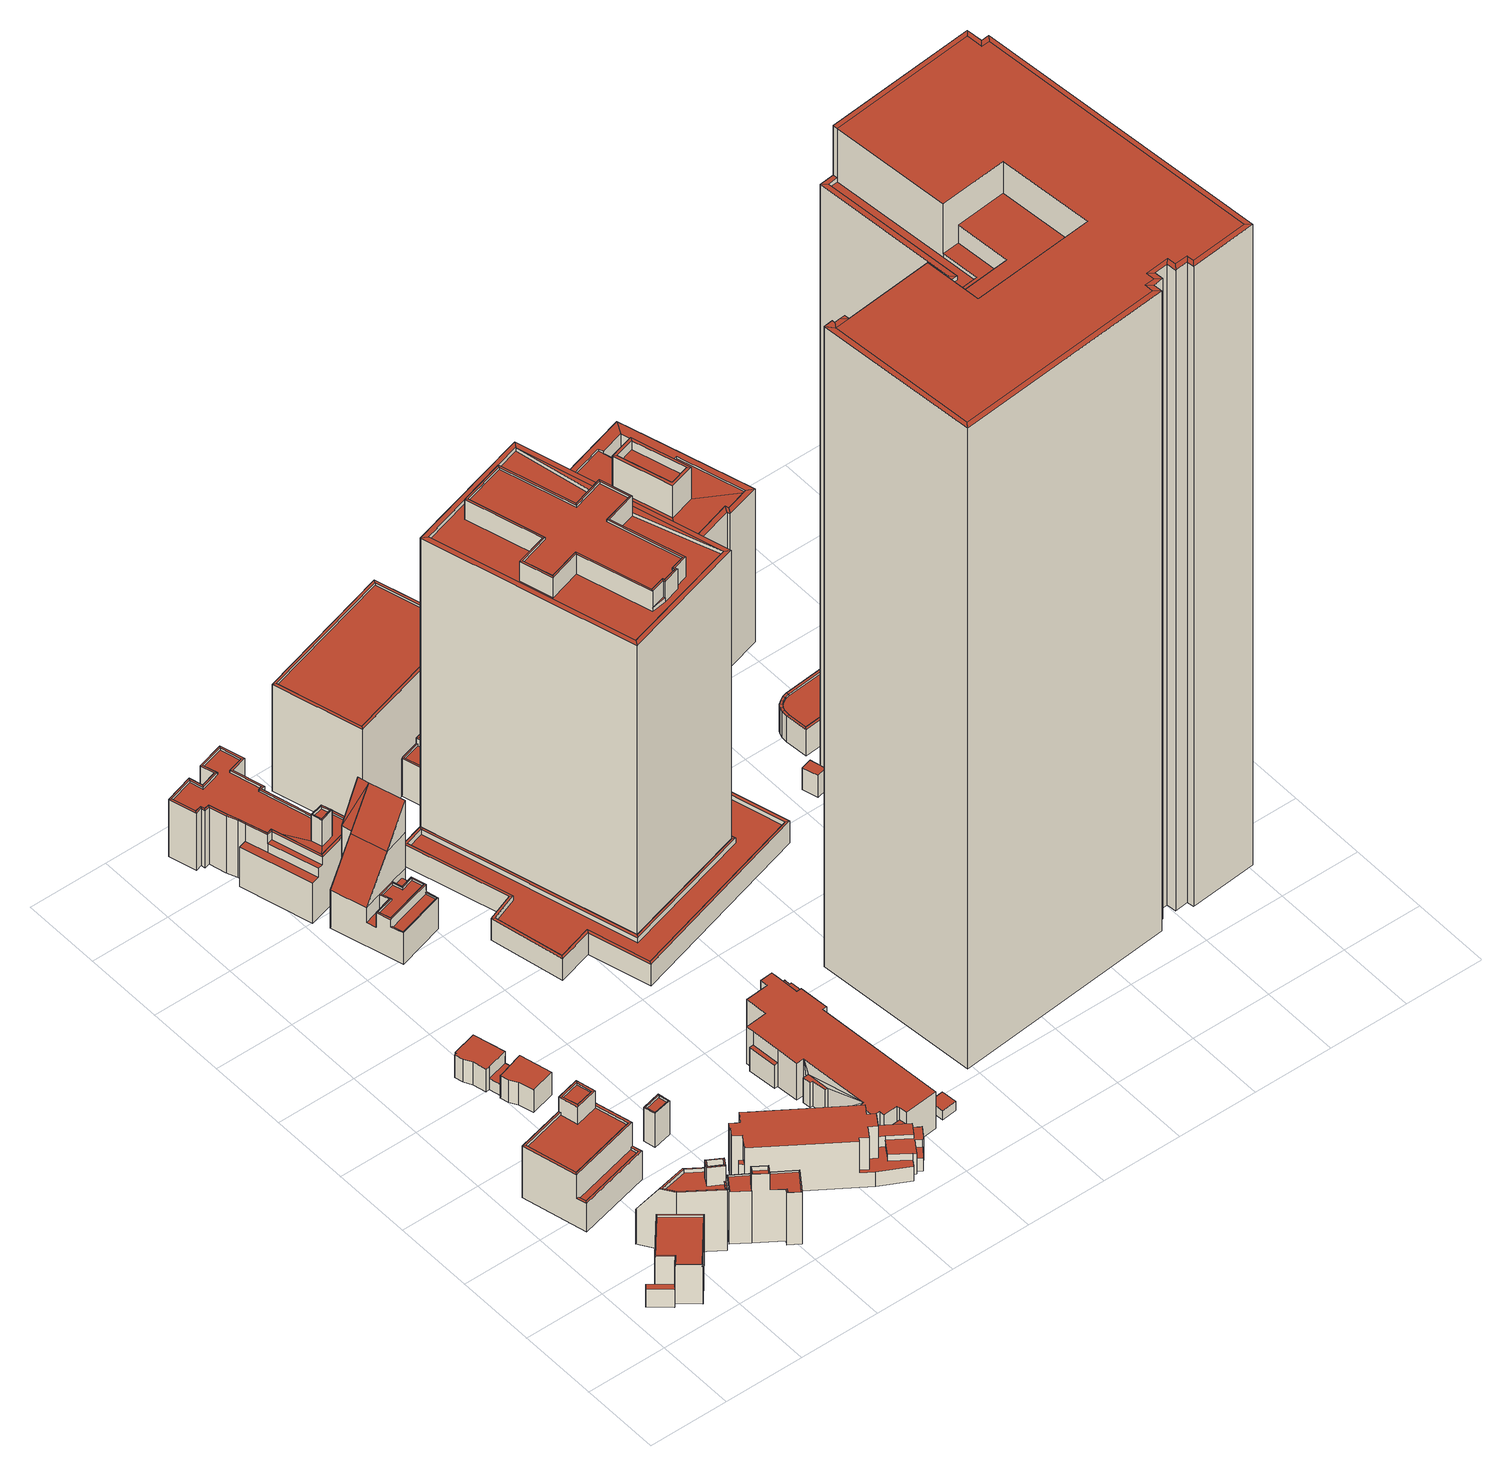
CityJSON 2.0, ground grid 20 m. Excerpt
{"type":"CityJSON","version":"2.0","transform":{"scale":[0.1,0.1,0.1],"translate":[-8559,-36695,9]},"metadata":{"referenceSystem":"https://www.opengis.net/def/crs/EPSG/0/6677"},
"CityObjects":{
"building1":{"type":"Building","attributes":{"class":3002,"usage":413,"measuredHeight":5,"storeysAboveGround":4,"storeysBelowGround":0,"prefecture":13,"city":13103,"footprintArea":159.24,"fireproofType":1001,"coverageRatio":80,"floorAreaRatio":400,"surveyYear":2021,"urbanPlanType":21,"areaClassificationType":22,"landUseType":211,"districts":"10","detailedUsage":"1230","floodRisk_description":10,"floodRisk_rank":1,"floodRisk_depth":0.03,"floodRisk_adminType":2,"floodRisk_scale":2,"meshCode":"53394509"},"geometry":[{"type":"Solid","lod":"2","boundaries":[[[[0,1,2,3]],[[4,5,6,7]],[[1,0,5,4]],[[2,1,4,7]],[[3,2,7,6]],[[0,3,6,5]]]],"semantics":{"surfaces":[{"type":"GroundSurface"},{"type":"RoofSurface"},{"type":"WallSurface"}],"values":[[0,1,2,2,2,2]]}}]},
"building2":{"type":"Building","attributes":{"class":3002,"usage":413,"measuredHeight":10.7,"storeysAboveGround":4,"storeysBelowGround":0,"prefecture":13,"city":13103,"footprintArea":159.24,"fireproofType":1001,"coverageRatio":80,"floorAreaRatio":400,"surveyYear":2021,"urbanPlanType":21,"areaClassificationType":22,"landUseType":211,"districts":"10","detailedUsage":"1230","floodRisk_description":10,"floodRisk_rank":1,"floodRisk_depth":0.03,"floodRisk_adminType":2,"floodRisk_scale":2,"meshCode":"53394509"},"geometry":[{"type":"Solid","lod":"2","boundaries":[[[[8,9,10,11,12,13]],[[14,15,16,17]],[[18,19,20,21,22,23]],[[17,16,24,25]],[[26,27,15,14]],[[28,29,30,31]],[[28,31,27,26]],[[25,24,30,29]],[[13,12,25,29]],[[15,19,18,16]],[[30,22,21,31]],[[11,10,14,17]],[[12,11,17,25]],[[8,13,29,28]],[[16,18,23,24]],[[24,23,22,30]],[[9,8,28,26]],[[31,21,20,27]],[[10,9,26,14]],[[27,20,19,15]]]],"semantics":{"surfaces":[{"type":"GroundSurface"},{"type":"RoofSurface"},{"type":"WallSurface"}],"values":[[0,1,1,1,1,1,1,1,2,2,2,2,2,2,2,2,2,2,2,2]]}}]},
"building3":{"type":"Building","attributes":{"class":3002,"usage":401,"measuredHeight":14.5,"storeysAboveGround":3,"storeysBelowGround":1,"prefecture":13,"city":13103,"footprintArea":309.24,"fireproofType":1001,"coverageRatio":80,"floorAreaRatio":400,"surveyYear":2021,"urbanPlanType":21,"areaClassificationType":22,"landUseType":212,"districts":"10","detailedUsage":"1210","floodRisk_description":10,"floodRisk_rank":1,"floodRisk_depth":0.07,"floodRisk_adminType":2,"floodRisk_scale":2,"meshCode":"53394509"},"geometry":[{"type":"Solid","lod":"2","boundaries":[[[[32,33,34,35]],[[36,37,38,39]],[[40,41,37,36]],[[42,43,44,45]],[[46,47,48,49]],[[50,51,52,53,54,55]],[[56,57,58,59]],[[42,45,60,61]],[[62,63,41,40]],[[43,64,44]],[[65,66,67,68]],[[39,38,63,62]],[[61,60,67,66]],[[49,48,69,70]],[[71,70,69,72]],[[73,74,75,76]],[[69,58,57,72]],[[45,50,55,60]],[[47,56,59,48]],[[67,54,53,68]],[[44,51,50,45]],[[64,39,62,44]],[[40,52,51,44,62]],[[72,57,56,47,46,42,61,71]],[[41,75,74,37]],[[63,76,75,41]],[[32,35,49,70]],[[38,73,76,63]],[[34,43,42,46,49,35]],[[32,70,71,61,66,33]],[[52,40,36,65,68,53]],[[48,59,58,69]],[[37,74,73,38]],[[60,55,54,67]],[[65,36,39,64,43,34,33,66]]]],"semantics":{"surfaces":[{"type":"GroundSurface"},{"type":"RoofSurface"},{"type":"WallSurface"}],"values":[[0,1,1,1,1,1,1,1,1,1,1,1,1,1,1,1,2,2,2,2,2,2,2,2,2,2,2,2,2,2,2,2,2,2,2]]}}]},
"building4":{"type":"Building","attributes":{"class":3002,"usage":401,"measuredHeight":16.2,"storeysAboveGround":5,"storeysBelowGround":0,"prefecture":13,"city":13103,"footprintArea":156.43,"fireproofType":1001,"coverageRatio":80,"floorAreaRatio":400,"surveyYear":2021,"urbanPlanType":21,"areaClassificationType":22,"landUseType":212,"districts":"10","detailedUsage":"1210","floodRisk_description":10,"floodRisk_rank":1,"floodRisk_depth":0.06,"floodRisk_adminType":2,"floodRisk_scale":2,"meshCode":"53394509"},"geometry":[{"type":"Solid","lod":"2","boundaries":[[[[77,78,79,80,81,82,83]],[[84,85,86,87]],[[88,89,90]],[[91,92,93,94]],[[95,96,97,98]],[[88,99,100,89]],[[101,102,103,104]],[[105,106,107]],[[93,92,108,109]],[[90,105,88]],[[110,111,112,113,114,115,116,117,118]],[[88,107,119,99]],[[100,120,121,89]],[[98,97,85,84]],[[107,88,105]],[[91,94,119,107]],[[87,86,96,95]],[[98,84,117,116]],[[109,115,114,93]],[[90,89,121,82,81]],[[100,110,118,120]],[[109,108,95,98,116,115]],[[96,103,102,97]],[[83,87,95,108,92,77]],[[80,79,106,105]],[[91,107,106,79,78]],[[93,114,113,94]],[[120,118,117,84,87,83,82,121]],[[81,80,105,90]],[[97,102,101,85]],[[86,104,103,96]],[[94,113,112,119]],[[78,77,92,91]],[[85,101,104,86]],[[99,111,110,100]],[[119,112,111,99]]]],"semantics":{"surfaces":[{"type":"GroundSurface"},{"type":"RoofSurface"},{"type":"WallSurface"}],"values":[[0,1,1,1,1,1,1,1,1,1,1,1,1,1,1,1,1,2,2,2,2,2,2,2,2,2,2,2,2,2,2,2,2,2,2,2]]}}]},
"building5":{"type":"Building","attributes":{"class":9999,"usage":461,"measuredHeight":6,"storeysAboveGround":9999,"storeysBelowGround":9999,"prefecture":13,"city":13103,"footprintArea":-9999,"fireproofType":1011,"coverageRatio":80,"floorAreaRatio":400,"surveyYear":1,"urbanPlanType":21,"areaClassificationType":22,"landUseType":211,"districts":"10","detailedUsage":"0","meshCode":"53394509"},"geometry":[{"type":"Solid","lod":"2","boundaries":[[[[122,123,124,125,126,127,128,129,130,131,132,133,134,135,136,137]],[[138,139,140,141,142,143,144,145]],[[146,147,148,149]],[[150,151,152,153,154,155,156,157,158]],[[158,127,126,146,150]],[[131,130,155,154]],[[122,137,139,138]],[[141,135,134,148,142]],[[142,148,147,143]],[[146,126,125,147]],[[128,127,158,157]],[[137,136,140,139]],[[134,133,152,151,149,148]],[[123,122,138,145]],[[150,146,149,151]],[[136,135,141,140]],[[124,144,143,147,125]],[[133,132,153,152]],[[129,128,157,156]],[[132,131,154,153]],[[124,123,145,144]],[[130,129,156,155]]]],"semantics":{"surfaces":[{"type":"GroundSurface"},{"type":"RoofSurface"},{"type":"WallSurface"}],"values":[[0,1,1,1,2,2,2,2,2,2,2,2,2,2,2,2,2,2,2,2,2,2]]}}]},
"building6":{"type":"Building","attributes":{"class":3002,"usage":413,"measuredHeight":14.5,"storeysAboveGround":5,"storeysBelowGround":0,"prefecture":13,"city":13103,"footprintArea":140.95,"fireproofType":1001,"coverageRatio":80,"floorAreaRatio":400,"surveyYear":2021,"urbanPlanType":21,"areaClassificationType":22,"landUseType":211,"districts":"10","detailedUsage":"1230","floodRisk_description":10,"floodRisk_rank":1,"floodRisk_depth":0.06,"floodRisk_adminType":2,"floodRisk_scale":2,"meshCode":"53394509"},"geometry":[{"type":"Solid","lod":"2","boundaries":[[[[159,160,161,162,163,164,165]],[[166,167,168,169]],[[170,171,172,173]],[[174,175,176,177]],[[176,178,179,177]],[[180,181,182,183]],[[169,168,184,185]],[[186,187,188,189]],[[185,184,190,191]],[[192,186,189]],[[191,190,167,166]],[[193,194,179,178]],[[195,196,197,198,199,200,201,202,203,204]],[[189,188,194,193]],[[171,170,187,186]],[[189,205,192]],[[161,160,178,176]],[[184,181,180,190]],[[163,162,172,171]],[[199,198,191,166]],[[188,204,203,194]],[[194,203,202,179]],[[171,186,192,164,163]],[[177,201,200,174]],[[175,169,185,172,162,161,176]],[[167,183,182,168]],[[179,202,201,177]],[[190,180,183,167]],[[173,197,196,170]],[[168,182,181,184]],[[170,196,195,187]],[[205,189,193,159,165]],[[187,195,204,188]],[[165,164,192,205]],[[173,172,185,191,198,197]],[[160,159,193,178]],[[169,175,174,200,199,166]]]],"semantics":{"surfaces":[{"type":"GroundSurface"},{"type":"RoofSurface"},{"type":"WallSurface"}],"values":[[0,1,1,1,1,1,1,1,1,1,1,1,1,1,1,1,2,2,2,2,2,2,2,2,2,2,2,2,2,2,2,2,2,2,2,2,2]]}}]},
"building7":{"type":"Building","attributes":{"class":3001,"usage":412,"measuredHeight":7.7,"storeysAboveGround":2,"storeysBelowGround":0,"prefecture":13,"city":13103,"footprintArea":14.47,"fireproofType":1001,"coverageRatio":80,"floorAreaRatio":400,"surveyYear":2021,"urbanPlanType":21,"areaClassificationType":22,"landUseType":211,"districts":"10","detailedUsage":"1320","floodRisk_description":10,"floodRisk_rank":1,"floodRisk_depth":0.44,"floodRisk_adminType":2,"floodRisk_scale":2,"meshCode":"53394509"},"geometry":[{"type":"Solid","lod":"2","boundaries":[[[[206,207,208,209]],[[210,211,212,213]],[[214,215,216,217]],[[218,219,220,221]],[[221,220,215,214]],[[217,216,219,218]],[[215,212,211,216]],[[216,211,210,219]],[[220,213,212,215]],[[209,208,214,217]],[[219,210,213,220]],[[208,207,221,214]],[[206,209,217,218]],[[207,206,218,221]]]],"semantics":{"surfaces":[{"type":"GroundSurface"},{"type":"RoofSurface"},{"type":"WallSurface"}],"values":[[0,1,1,1,1,1,2,2,2,2,2,2,2,2]]}}]},
"building8":{"type":"Building","attributes":{"class":9999,"usage":461,"measuredHeight":13,"storeysAboveGround":9999,"storeysBelowGround":9999,"prefecture":13,"city":13103,"footprintArea":-9999,"fireproofType":1011,"coverageRatio":80,"floorAreaRatio":400,"surveyYear":1,"urbanPlanType":21,"areaClassificationType":22,"landUseType":212,"districts":"10","detailedUsage":"0","floodRisk_description":10,"floodRisk_rank":1,"floodRisk_depth":0.05,"floodRisk_adminType":2,"floodRisk_scale":2,"meshCode":"53394509"},"geometry":[{"type":"Solid","lod":"2","boundaries":[[[[222,223,224,225,226,227,228,229,230,231,232,233,234,235,236,237,238,239,240,241,242]],[[243,244,245,246,247,248,249,250,251,252,253,254,255,256,257,258,259,260]],[[261,262,263,264,265,266,267,268,269,270,271]],[[272,273,274,275,276,277,278]],[[279,280,281,282]],[[283,284,285,286,287,288,289,290,291,292,293]],[[294,295,296,297]],[[258,257,269,268]],[[263,286,285,264]],[[224,223,262,261]],[[259,258,268,267]],[[272,278,243,260]],[[251,230,229,294,252]],[[240,239,279,282]],[[264,285,284,265]],[[235,234,247,246]],[[229,228,295,294]],[[293,276,275,283]],[[231,230,251,250]],[[273,266,265,284,274]],[[244,243,278,277]],[[227,226,297,296]],[[291,290,279,239,238]],[[297,253,252,294]],[[233,232,249,248]],[[257,256,270,269]],[[223,222,263,262]],[[280,289,288,281]],[[283,275,274,284]],[[236,235,246,245]],[[271,255,254,225,224,261]],[[287,242,241,281,288]],[[273,272,260,259,267,266]],[[279,290,289,280]],[[238,237,292,291]],[[232,231,250,249]],[[234,233,248,247]],[[245,244,277,276,293,292,237,236]],[[256,255,271,270]],[[287,286,263,222,242]],[[254,253,297,226,225]],[[241,240,282,281]],[[228,227,296,295]]]],"semantics":{"surfaces":[{"type":"GroundSurface"},{"type":"RoofSurface"},{"type":"WallSurface"}],"values":[[0,1,1,1,1,1,1,2,2,2,2,2,2,2,2,2,2,2,2,2,2,2,2,2,2,2,2,2,2,2,2,2,2,2,2,2,2,2,2,2,2,2,2]]}}]},
"building9":{"type":"Building","attributes":{"class":3002,"usage":401,"measuredHeight":12,"storeysAboveGround":6,"storeysBelowGround":0,"prefecture":13,"city":13103,"footprintArea":162.22,"fireproofType":1001,"coverageRatio":80,"floorAreaRatio":400,"surveyYear":2021,"urbanPlanType":21,"areaClassificationType":22,"landUseType":212,"districts":"10","detailedUsage":"1210","meshCode":"53394509"},"geometry":[{"type":"Solid","lod":"2","boundaries":[[[[298,299,300,301,302,303,304,305]],[[306,307,308]],[[309,310,311,312]],[[313,314,315,316]],[[317,318,311,310]],[[319,320,321,322]],[[323,324,321,320]],[[325,326,318,317]],[[327,328,326,325]],[[329,330,306,331]],[[309,312,324,323]],[[332,333,334,335]],[[308,336,306]],[[337,329,331,338]],[[339,340,341,342]],[[343,344,345,346,347,348,349,350]],[[316,315,334,333]],[[319,322,328,327]],[[351,352,353,354]],[[355,356,357,358]],[[357,319,327,358]],[[328,350,349,326]],[[321,344,343,322]],[[319,357,356,359,320]],[[298,305,316,333]],[[336,331,306]],[[360,320,359,356,355,304,303]],[[301,300,361,362]],[[310,309,339,342]],[[331,336,361,338]],[[326,349,348,318]],[[337,341,340,363]],[[314,351,354,315]],[[303,302,364,360]],[[309,323,363,340,339]],[[362,308,365,364]],[[324,345,344,321]],[[334,353,352,335]],[[305,304,355,358,327,325,313,316]],[[366,365,307,306,330]],[[361,336,308,362]],[[302,301,362,364]],[[322,343,350,328]],[[329,366,330]],[[337,363,323,320,360,366,329]],[[311,347,346,312]],[[318,348,347,311]],[[300,299,338,361]],[[315,354,353,334]],[[312,346,345,324]],[[335,352,351,314,313,325,317,332]],[[364,365,366,360]],[[365,308,307]],[[317,310,342,341,337,338,299,298,333,332]]]],"semantics":{"surfaces":[{"type":"GroundSurface"},{"type":"RoofSurface"},{"type":"WallSurface"}],"values":[[0,1,1,1,1,1,1,1,1,1,1,1,1,1,1,1,1,1,1,1,2,2,2,2,2,2,2,2,2,2,2,2,2,2,2,2,2,2,2,2,2,2,2,2,2,2,2,2,2,2,2,2,2,2]]}}]},
"building10":{"type":"Building","attributes":{"class":3002,"usage":412,"measuredHeight":15.7,"storeysAboveGround":5,"storeysBelowGround":0,"prefecture":13,"city":13103,"footprintArea":470.99,"fireproofType":1001,"coverageRatio":80,"floorAreaRatio":400,"surveyYear":2021,"urbanPlanType":21,"areaClassificationType":22,"landUseType":211,"districts":"10","detailedUsage":"1320","meshCode":"53394509"},"geometry":[{"type":"Solid","lod":"2","boundaries":[[[[367,368,369,370,371,372,373,374,375,376,377,378,379,380,381,382,383,384,385,386,387,388]],[[389,390,391,392,393,394,395,396,397,398,399,400,401,402,403,404,405,406,407,408,409,410,411,412,413,414,415]],[[416,417,418,419]],[[420,421,422,423]],[[424,425,426,427]],[[428,429,430,431]],[[401,400,397,396]],[[432,433,434,435]],[[436,419,418,437]],[[423,422,438,439]],[[440,427,426,441]],[[416,442,443,417]],[[444,445,446,447]],[[448,449,450,451,452]],[[439,438,443,442]],[[440,441,421,420]],[[453,454,455,456]],[[431,430,457,458]],[[435,434,459,460]],[[461,462,433,432]],[[444,447,463,464]],[[465,466,454,453]],[[467,436,437,468]],[[469,470,471,472]],[[428,464,463,429]],[[424,456,455,425]],[[473,474,475,476]],[[467,468,446,445]],[[477,478,479,480]],[[458,457,479,478]],[[477,480,481,482]],[[460,459,462,461]],[[482,481,466,465]],[[425,407,406,426]],[[479,413,412,480]],[[469,416,419,470]],[[472,471,449,448,368,367,439,442]],[[378,377,458,478]],[[374,373,444,464]],[[481,411,410,466]],[[386,385,427,440]],[[367,388,423,439]],[[373,372,445,444]],[[461,432,399,398]],[[466,410,409,454]],[[455,408,407,425]],[[434,475,474,459]],[[443,401,396,417]],[[435,460,397,400]],[[438,402,401,443]],[[480,412,411,481]],[[426,406,405,441]],[[375,374,464,428]],[[459,474,473,462]],[[430,415,414,457]],[[440,420,387,386]],[[457,414,413,479]],[[377,376,431,458]],[[381,380,482,465]],[[467,371,370,451,436]],[[468,393,392,446]],[[376,375,428,431]],[[446,392,391,447]],[[417,396,395,418]],[[372,371,467,445]],[[369,368,448,452]],[[385,384,424,427]],[[433,476,475,434]],[[437,394,393,468]],[[384,383,456,424]],[[432,435,400,399]],[[436,451,450,470,419]],[[472,442,416,469]],[[397,460,461,398]],[[429,389,415,430]],[[382,381,465,453]],[[454,409,408,455]],[[379,378,478,477]],[[380,379,477,482]],[[383,382,453,456]],[[449,471,470,450]],[[447,391,390,463]],[[462,473,476,433]],[[422,403,402,438]],[[441,405,404,421]],[[388,387,420,423]],[[418,395,394,437]],[[370,369,452,451]],[[463,390,389,429]],[[421,404,403,422]]]],"semantics":{"surfaces":[{"type":"GroundSurface"},{"type":"RoofSurface"},{"type":"WallSurface"}],"values":[[0,1,1,1,1,1,1,1,1,1,1,1,1,1,1,1,1,1,1,1,1,1,1,1,1,1,1,1,1,1,1,1,1,2,2,2,2,2,2,2,2,2,2,2,2,2,2,2,2,2,2,2,2,2,2,2,2,2,2,2,2,2,2,2,2,2,2,2,2,2,2,2,2,2,2,2,2,2,2,2,2,2,2,2,2,2,2,2,2,2]]}}]},
"building11":{"type":"Building","attributes":{"class":9999,"usage":461,"measuredHeight":10.4,"storeysAboveGround":9999,"storeysBelowGround":9999,"prefecture":13,"city":13103,"footprintArea":-9999,"fireproofType":1011,"coverageRatio":80,"floorAreaRatio":700,"surveyYear":1,"urbanPlanType":21,"areaClassificationType":22,"landUseType":211,"districts":"10","detailedUsage":"0","floodRisk_description":10,"floodRisk_rank":2,"floodRisk_depth":1.15,"floodRisk_adminType":2,"floodRisk_scale":2,"meshCode":"53394509"},"geometry":[{"type":"Solid","lod":"2","boundaries":[[[[483,484,485,486,487,488,489,490,491,492,493,494,495,496,497,498,499,500,501,502,503,504,505,506,507,508,509,510,511,512,513,514,515,516,517,518]],[[519,520,521,522,523,524]],[[525,526,527]],[[528,529,530,531,532,533,534]],[[535,536,537,538,539,540,541,542,543,544,545,546,547,548,549,550,551,552,553,554,555,556,557,558]],[[559,560,561,562]],[[518,517,544,543]],[[513,512,533,532]],[[511,510,528,534]],[[517,516,545,544]],[[548,547,529,528]],[[543,542,525,483,518]],[[489,488,538,537]],[[508,507,551,550]],[[547,546,530,529]],[[491,490,536,535]],[[554,504,503,559,555]],[[507,506,552,551]],[[488,487,539,538]],[[493,492,524,523]],[[549,548,528,510,509]],[[503,502,560,559]],[[490,489,537,536]],[[492,491,535]],[[558,498,497]],[[485,484,527,526]],[[487,486,540,539]],[[545,516,515,530,546]],[[558,497,519]],[[512,511,534,533]],[[542,541,526,525]],[[515,514,531,530]],[[502,501,561,560]],[[514,513,532,531]],[[496,495,521,520]],[[556,555,559,562]],[[540,486,485,526,541]],[[501,500,562,561]],[[505,504,554,553]],[[524,492,535]],[[484,483,525,527]],[[557,556,562,500,499]],[[497,496,520,519]],[[506,505,553,552]],[[519,524,535]],[[495,494,522,521]],[[499,498,558,557]],[[509,508,550,549]],[[494,493,523,522]],[[558,519,535]]]],"semantics":{"surfaces":[{"type":"GroundSurface"},{"type":"RoofSurface"},{"type":"WallSurface"}],"values":[[0,1,1,1,1,1,2,2,2,2,2,2,2,2,2,2,2,2,2,2,2,2,2,2,2,2,2,2,2,2,2,2,2,2,2,2,2,2,2,2,2,2,2,2,2,2,2,2,2,2]]}}]},
"building12":{"type":"Building","attributes":{"class":9999,"usage":461,"measuredHeight":-9999,"storeysAboveGround":9999,"storeysBelowGround":9999,"prefecture":13,"city":13103,"footprintArea":-9999,"fireproofType":1011,"coverageRatio":80,"floorAreaRatio":700,"surveyYear":1,"urbanPlanType":21,"areaClassificationType":22,"landUseType":211,"districts":"10","detailedUsage":"0","floodRisk_description":10,"floodRisk_rank":2,"floodRisk_depth":1,"floodRisk_adminType":2,"floodRisk_scale":2,"meshCode":"53394509"},"geometry":[{"type":"Solid","lod":"2","boundaries":[[[[563,564,565,566]],[[567,568,569,570]],[[564,563,568,567]],[[563,566,569,568]],[[565,564,567,570]],[[566,565,570,569]]]],"semantics":{"surfaces":[{"type":"GroundSurface"},{"type":"RoofSurface"},{"type":"WallSurface"}],"values":[[0,1,2,2,2,2]]}}]},
"building13":{"type":"Building","attributes":{"class":3002,"usage":401,"measuredHeight":30.4,"storeysAboveGround":7,"storeysBelowGround":0,"prefecture":13,"city":13103,"footprintArea":826.78,"fireproofType":1001,"coverageRatio":80,"floorAreaRatio":400,"surveyYear":2021,"urbanPlanType":21,"areaClassificationType":22,"landUseType":212,"districts":"10","detailedUsage":"1210","meshCode":"53394509"},"geometry":[{"type":"Solid","lod":"2","boundaries":[[[[571,572,573,574,575,576]],[[577,578,579,580]],[[581,582,583,584]],[[585,586,587,588,589,590]],[[591,592,593,594]],[[594,593,579,578]],[[581,577,580,582]],[[584,583,592,591]],[[579,587,586,580]],[[580,586,585,582]],[[592,589,588,593]],[[573,572,584,591]],[[572,571,581,584]],[[593,588,587,579]],[[576,575,578,577]],[[582,585,590,583]],[[574,573,591,594]],[[571,576,577,581]],[[583,590,589,592]],[[575,574,594,578]]]],"semantics":{"surfaces":[{"type":"GroundSurface"},{"type":"RoofSurface"},{"type":"WallSurface"}],"values":[[0,1,1,1,1,1,1,1,2,2,2,2,2,2,2,2,2,2,2,2]]}}]},
"building14":{"type":"Building","attributes":{"class":3001,"usage":412,"measuredHeight":6,"storeysAboveGround":9999,"storeysBelowGround":0,"prefecture":13,"city":13103,"footprintArea":1171.48,"fireproofType":1011,"coverageRatio":80,"floorAreaRatio":400,"surveyYear":2021,"urbanPlanType":21,"areaClassificationType":22,"landUseType":211,"districts":"10","detailedUsage":"1320","meshCode":"53394509"},"geometry":[{"type":"Solid","lod":"2","boundaries":[[[[595,596,597,598,599,600,601,602,603,604,605,606,607,608]],[[609,610,611]],[[612,613,614,615]],[[616,617,611,610]],[[618,619,620,621]],[[622,623,624,625]],[[626,627,628,629]],[[625,624,630,631]],[[613,629,628,614]],[[626,621,620,627]],[[611,632,633,609]],[[633,632,623,622]],[[634,635,619,618]],[[634,636,637,635]],[[638,639,640,641,642,643,644,645,646,647,648,649,650,651]],[[631,630,637,636]],[[612,615,617,616]],[[623,640,639,624]],[[635,650,649,619]],[[597,596,636,634]],[[596,595,631,636]],[[620,648,647,627]],[[598,597,634,618]],[[614,645,644,615]],[[603,602,613,612]],[[602,601,629,613]],[[624,639,638,630]],[[628,646,645,614]],[[608,607,622,625]],[[600,599,621,626]],[[607,606,633,622]],[[632,641,640,623]],[[605,604,616,610]],[[611,642,641,632]],[[630,638,651,637]],[[617,643,642,611]],[[637,651,650,635]],[[619,649,648,620]],[[604,603,612,616]],[[601,600,626,629]],[[595,608,625,631]],[[606,605,610,609,633]],[[599,598,618,621]],[[615,644,643,617]],[[627,647,646,628]]]],"semantics":{"surfaces":[{"type":"GroundSurface"},{"type":"RoofSurface"},{"type":"WallSurface"}],"values":[[0,1,1,1,1,1,1,1,1,1,1,1,1,1,1,1,1,2,2,2,2,2,2,2,2,2,2,2,2,2,2,2,2,2,2,2,2,2,2,2,2,2,2,2,2]]}}]},
"building15":{"type":"Building","attributes":{"class":3002,"usage":412,"measuredHeight":90.2,"storeysAboveGround":26,"storeysBelowGround":0,"prefecture":13,"city":13103,"footprintArea":1818.35,"fireproofType":1001,"coverageRatio":80,"floorAreaRatio":400,"surveyYear":2021,"urbanPlanType":21,"areaClassificationType":22,"landUseType":211,"districts":"10","detailedUsage":"1320","meshCode":"53394509"},"geometry":[{"type":"Solid","lod":"2","boundaries":[[[[652,653,607,606,605,654,655,656]],[[657,658,659,660]],[[661,662,663]],[[664,665,666,667]],[[657,660,668,669]],[[670,671,672,673]],[[674,675,676,677]],[[667,666,678,679]],[[680,681,682,683]],[[684,685,686,687]],[[688,689,690,691]],[[692,693,694,695]],[[696,697,698,699]],[[700,701,665,664]],[[702,703,659,658]],[[704,705,706,707]],[[700,679,678,701]],[[684,708,709,685]],[[710,711,712,713]],[[714,715,689,688]],[[716,717,718,719,720,721,722,723,724,725,726,727,728,729,730,731]],[[673,672,712,711]],[[732,733,701,678]],[[734,735,736,737,738,739,740,741,742,743,744,745,746,747,748,749,750,751,752]],[[714,753,754,715]],[[704,707,755,756]],[[669,668,754,753]],[[757,758,759,760]],[[761,762,763,764]],[[674,765,675]],[[766,767,765,674]],[[766,768,769,767]],[[680,683,703,702]],[[756,755,770,771]],[[761,691,690,762]],[[670,764,763,671]],[[710,713,682,681]],[[670,738,737,764]],[[732,678,750,749]],[[702,743,742,680]],[[765,654,605]],[[667,679,709,708,697,696,706,705,758,757,771,770,676,675,765]],[[703,683,719,718]],[[680,742,741,662,681]],[[671,763,725,724]],[[666,665,752,751]],[[683,682,720,719]],[[660,659,717,716]],[[763,762,726,725]],[[663,662,741,740]],[[764,737,736,761]],[[698,684,687,699]],[[682,713,721,720]],[[746,669,753,747]],[[743,702,658,744]],[[672,671,724,723]],[[685,656,655,767,769,755,707,686]],[[692,674,677,693]],[[656,685,709,652]],[[733,732,688,691]],[[668,660,716,731]],[[761,736,735,733,691]],[[678,666,751,750]],[[713,712,722,721]],[[745,657,669,746]],[[765,605,667]],[[754,668,731,730]],[[690,689,728,727]],[[744,658,657,745]],[[759,704,756,760]],[[697,708,684,698]],[[767,655,654,765]],[[700,607,653,679]],[[695,766,674,692]],[[768,694,693,677,676,770,755,769]],[[667,605,606,664]],[[758,705,704,759]],[[679,653,709]],[[659,703,718,717]],[[714,748,747,753]],[[665,701,734,752]],[[748,714,688,732,749]],[[653,652,709]],[[712,672,723,722]],[[673,739,738,670]],[[739,673,711,663,740]],[[687,686,707,706,696,699]],[[760,756,771,757]],[[662,661,710,681]],[[689,715,729,728]],[[715,754,730,729]],[[661,663,711,710]],[[664,606,607,700]],[[762,690,727,726]],[[694,768,766,695]],[[701,733,735,734]]]],"semantics":{"surfaces":[{"type":"GroundSurface"},{"type":"RoofSurface"},{"type":"WallSurface"}],"values":[[0,1,1,1,1,1,1,1,1,1,1,1,1,1,1,1,1,1,1,1,1,1,1,1,1,1,1,1,1,1,1,1,1,1,1,1,1,2,2,2,2,2,2,2,2,2,2,2,2,2,2,2,2,2,2,2,2,2,2,2,2,2,2,2,2,2,2,2,2,2,2,2,2,2,2,2,2,2,2,2,2,2,2,2,2,2,2,2,2,2,2,2,2,2,2,2]]}}]},
"building16":{"type":"Building","attributes":{"class":9999,"usage":461,"measuredHeight":6,"storeysAboveGround":9999,"storeysBelowGround":9999,"prefecture":13,"city":13103,"footprintArea":-9999,"fireproofType":1011,"coverageRatio":80,"floorAreaRatio":400,"surveyYear":1,"urbanPlanType":21,"areaClassificationType":22,"landUseType":211,"districts":"10","detailedUsage":"0","meshCode":"53394509"},"geometry":[{"type":"Solid","lod":"2","boundaries":[[[[772,773,774,775]],[[776,777,778,779]],[[775,774,779,778]],[[772,775,778,777]],[[774,773,776,779]],[[773,772,777,776]]]],"semantics":{"surfaces":[{"type":"GroundSurface"},{"type":"RoofSurface"},{"type":"WallSurface"}],"values":[[0,1,2,2,2,2]]}}]},
"building17":{"type":"Building","attributes":{"class":9999,"usage":461,"measuredHeight":3.3,"storeysAboveGround":9999,"storeysBelowGround":9999,"prefecture":13,"city":13103,"footprintArea":-9999,"fireproofType":1011,"coverageRatio":80,"floorAreaRatio":400,"surveyYear":1,"urbanPlanType":21,"areaClassificationType":22,"landUseType":211,"districts":"10","detailedUsage":"0","meshCode":"53394509"},"geometry":[{"type":"Solid","lod":"2","boundaries":[[[[780,781,782,783,784,785]],[[786,787,788,789,790,791]],[[780,785,787,786]],[[784,783,789,788]],[[783,782,790,789]],[[785,784,788,787]],[[782,781,791,790]],[[781,780,786,791]]]],"semantics":{"surfaces":[{"type":"GroundSurface"},{"type":"RoofSurface"},{"type":"WallSurface"}],"values":[[0,1,2,2,2,2,2,2]]}}]},
"building18":{"type":"Building","attributes":{"class":9999,"usage":461,"measuredHeight":6.3,"storeysAboveGround":9999,"storeysBelowGround":9999,"prefecture":13,"city":13103,"footprintArea":-9999,"fireproofType":1011,"coverageRatio":80,"floorAreaRatio":400,"surveyYear":1,"urbanPlanType":21,"areaClassificationType":22,"landUseType":211,"districts":"10","detailedUsage":"0","meshCode":"53394509"},"geometry":[{"type":"Solid","lod":"2","boundaries":[[[[792,793,794,795]],[[796,797,798,799]],[[792,795,798,797]],[[793,792,797,796]],[[794,793,796,799]],[[795,794,799,798]]]],"semantics":{"surfaces":[{"type":"GroundSurface"},{"type":"RoofSurface"},{"type":"WallSurface"}],"values":[[0,1,2,2,2,2]]}}]},
"building19":{"type":"Building","attributes":{"class":9999,"usage":461,"measuredHeight":180.2,"storeysAboveGround":9999,"storeysBelowGround":9999,"prefecture":13,"city":13103,"footprintArea":-9999,"fireproofType":1011,"coverageRatio":80,"floorAreaRatio":700,"surveyYear":1,"urbanPlanType":21,"areaClassificationType":22,"landUseType":211,"districts":"10","detailedUsage":"0","floodRisk_description":10,"floodRisk_rank":1,"floodRisk_depth":0.01,"floodRisk_adminType":2,"floodRisk_scale":2,"meshCode":"53394509"},"geometry":[{"type":"Solid","lod":"2","boundaries":[[[[800,801,802,803,804,805,806,807,808,809,810,811,812,813,814,815,816,817,818,819]],[[820,821,822,823]],[[824,825,826,827]],[[828,829,830,831]],[[820,832,833,821]],[[824,827,834,835]],[[836,837,838,839]],[[840,841,842,843]],[[844,845,846]],[[844,843,842,845]],[[831,830,842,841]],[[847,848,849,850,851,852,853,854,855]],[[856,857,858,859]],[[860,861,862,863]],[[835,834,838,837]],[[864,865,866,867,868,869]],[[870,823,822,871]],[[836,839,829,828]],[[872,873,874,875,876,877]],[[878,879,880,881]],[[882,883,826,825]],[[827,826,883,862,861,880,879,856,859,884,885,886,887,888,845,842,830,829,839,838,834]],[[881,880,861,860]],[[878,857,856,879]],[[855,889,890,847]],[[882,863,862,883]],[[847,846,845,848]],[[858,870,871,859]],[[811,810,828,831]],[[806,805,825,824]],[[876,866,865,888,887,877]],[[820,817,816,889,832]],[[812,811,831,841]],[[813,812,841,840]],[[814,813,840,843]],[[820,823,818,817]],[[884,869,868,874,873,885]],[[800,819,857,878]],[[869,884,859,871,852,851]],[[885,873,872,886]],[[801,800,878,881]],[[810,809,836,828]],[[804,803,863,882]],[[848,845,888,865,849]],[[808,807,835,837]],[[853,822,821,854]],[[814,843,844,890,815]],[[846,847,890,844]],[[874,868,867,875]],[[850,849,865,864]],[[821,833,855,854]],[[871,822,853,852]],[[802,801,881,860]],[[805,804,882,825]],[[869,851,850,864]],[[886,872,877,887]],[[890,889,816,815]],[[875,867,866,876]],[[807,806,824,835]],[[803,802,860,863]],[[855,833,832,889]],[[809,808,837,836]],[[857,819,818,823,870,858]]]],"semantics":{"surfaces":[{"type":"GroundSurface"},{"type":"RoofSurface"},{"type":"WallSurface"}],"values":[[0,1,1,1,1,1,1,1,1,1,1,1,1,1,1,1,1,1,1,1,1,1,1,1,1,1,2,2,2,2,2,2,2,2,2,2,2,2,2,2,2,2,2,2,2,2,2,2,2,2,2,2,2,2,2,2,2,2,2,2,2,2,2]]}}]},
"building20":{"type":"Building","attributes":{"class":3002,"usage":412,"measuredHeight":44.5,"storeysAboveGround":15,"storeysBelowGround":0,"prefecture":13,"city":13103,"footprintArea":844.18,"fireproofType":1001,"coverageRatio":80,"floorAreaRatio":400,"surveyYear":2021,"urbanPlanType":21,"areaClassificationType":22,"landUseType":211,"districts":"10","detailedUsage":"1320","meshCode":"53394509"},"geometry":[{"type":"Solid","lod":"2","boundaries":[[[[891,892,893,894,895,896,897,898,899,900,901,902,903,904,905,906]],[[907,908,909,910]],[[911,912,913,914]],[[915,916,917,918]],[[919,920,911,914]],[[921,922,923,924,925,926,927]],[[928,929,925,924,930,931,932,933]],[[934,935,936,916,915,937,938,939,940,941,942,943,944,945,946,947,948,949,950,951,952,953]],[[954,955,956,957]],[[946,958,959,960,961,947]],[[962,963,964,965]],[[966,967,931,930,968,969,970,971,972,973,974,975]],[[919,976,913,912,977,920]],[[978,969,968,923,922]],[[917,954,957,918]],[[979,956,955,980]],[[960,981,982,979,980,983,961]],[[950,949,891,906]],[[958,978,922,959]],[[964,963,922,921]],[[956,929,928,957]],[[911,923,968,912]],[[961,894,893,947]],[[918,933,932,915]],[[908,914,913,909]],[[937,931,967,938]],[[915,932,931,937]],[[942,973,972,943]],[[934,953,903,902]],[[947,893,892,948]],[[962,965,927,981,960]],[[957,928,933,918]],[[911,920,924,923]],[[952,904,903,953]],[[955,896,895,980]],[[977,912,968,930]],[[936,900,899,916]],[[907,919,914,908]],[[951,905,904,952]],[[944,971,970,945]],[[974,941,940,975]],[[909,913,976,910]],[[973,942,941,974]],[[983,980,895,894,961]],[[951,950,906,905]],[[899,898,917,916]],[[954,917,898,897]],[[976,919,907,910]],[[979,925,929,956]],[[892,891,949,948]],[[935,901,900,936]],[[946,945,970,969]],[[925,979,982,926]],[[939,966,975,940]],[[924,920,977,930]],[[927,965,964,921]],[[926,982,981,927]],[[946,969,978,958]],[[960,959,922,963,962]],[[954,897,896,955]],[[902,901,935,934]],[[939,938,967,966]],[[943,972,971,944]]]],"semantics":{"surfaces":[{"type":"GroundSurface"},{"type":"RoofSurface"},{"type":"WallSurface"}],"values":[[0,1,1,1,1,1,1,1,1,1,1,1,1,1,1,1,1,2,2,2,2,2,2,2,2,2,2,2,2,2,2,2,2,2,2,2,2,2,2,2,2,2,2,2,2,2,2,2,2,2,2,2,2,2,2,2,2,2,2,2,2,2,2]]}}]},
"building21":{"type":"Building","attributes":{"class":9999,"usage":461,"measuredHeight":7,"storeysAboveGround":9999,"storeysBelowGround":9999,"prefecture":13,"city":13103,"footprintArea":-9999,"fireproofType":1011,"coverageRatio":80,"floorAreaRatio":400,"surveyYear":1,"urbanPlanType":21,"areaClassificationType":22,"landUseType":211,"districts":"10","detailedUsage":"0","meshCode":"53394509"},"geometry":[{"type":"Solid","lod":"2","boundaries":[[[[984,985,986,987,988,989,990,991,992,993]],[[994,995,996,997]],[[998,999,1000,1001]],[[1002,1003,1004,1005]],[[1006,1007,1008,1009]],[[1010,1011,1012,1013,1014,1015,1016,1017,1018,1019]],[[1009,1008,1020,1021]],[[1022,1023,1003,1002]],[[1022,1021,1020,1023]],[[994,997,1007,1006]],[[1005,1004,1000,999]],[[998,1001,996,995]],[[996,1014,1013,997]],[[1007,1012,1011,1008]],[[1004,1017,1016,1000]],[[1008,1011,1010,1020]],[[985,984,1006,1009]],[[993,992,995,994]],[[997,1013,1012,1007]],[[1001,1015,1014,996]],[[992,991,998,995]],[[989,988,1002,1005]],[[987,986,1021,1022]],[[1023,1019,1018,1003]],[[988,987,1022,1002]],[[1000,1016,1015,1001]],[[1003,1018,1017,1004]],[[990,989,1005,999]],[[986,985,1009,1021]],[[991,990,999,998]],[[984,993,994,1006]],[[1020,1010,1019,1023]]]],"semantics":{"surfaces":[{"type":"GroundSurface"},{"type":"RoofSurface"},{"type":"WallSurface"}],"values":[[0,1,1,1,1,1,1,1,1,1,1,1,2,2,2,2,2,2,2,2,2,2,2,2,2,2,2,2,2,2,2,2]]}}]}
},
"vertices":[
[6,67,66],[15,77,66],[60,39,66],[51,28,66],[15,77,118],[6,67,118],[51,28,118],[60,39,118],
[76,57,63],[44,84,63],[122,174,63],[198,111,63],[104,1,63],[60,39,63],[122,174,177],[122,172,177],[196,111,177],[198,111,177],[196,111,170],[122,172,170],[46,84,170],[78,57,170],[62,39,170],[104,3,170],[104,3,177],[104,1,177],[44,84,177],[46,84,177],[76,57,177],[60,39,177],[62,39,177],[78,57,177],
[41,300,79],[2,459,79],[185,504,79],[224,344,79],[122,488,272],[128,484,272],[176,496,272],[180,502,272],[133,440,272],[138,447,272],[218,368,230],[185,504,230],[191,454,230],[211,372,230],[218,368,162],[213,367,162],[217,348,162],[224,344,162],[211,372,223],[191,454,223],[133,440,223],[123,483,223],[9,455,223],[39,330,223],[213,367,155],[40,325,155],[45,306,155],[217,348,155],[39,330,230],[35,324,230],[191,454,272],[185,458,272],[180,502,230],[122,488,230],[2,459,230],[9,455,230],[123,483,230],[45,306,162],[41,300,162],[35,324,162],[40,325,162],[176,496,267],[128,484,267],[138,447,267],[185,458,267],
[245,94,55],[159,155,55],[112,227,55],[224,250,55],[289,208,55],[254,147,55],[271,136,55],[237,157,275],[238,154,275],[268,135,275],[271,136,275],[214,200,231],[264,165,231],[289,208,156],[159,155,231],[245,94,231],[244,99,231],[162,157,231],[259,116,275],[258,120,275],[228,138,275],[225,137,275],[214,196,231],[259,164,231],[238,154,258],[228,138,258],[258,120,258],[268,135,258],[224,250,156],[112,227,156],[140,185,231],[259,116,231],[256,118,231],[259,164,221],[214,196,221],[146,182,221],[162,157,221],[244,99,221],[256,118,221],[225,137,221],[237,157,221],[250,149,221],[146,182,231],[250,149,231],[254,147,231],
[142,642,115],[131,661,115],[126,681,115],[132,682,115],[124,715,115],[115,713,115],[107,746,115],[96,765,115],[91,786,115],[97,787,115],[96,791,115],[157,806,115],[184,698,115],[193,701,115],[213,621,115],[152,606,115],[142,642,181],[152,606,181],[213,621,181],[193,701,181],[184,698,181],[132,682,181],[126,681,181],[131,661,181],[124,715,147],[132,682,147],[184,698,147],[177,728,147],[124,715,181],[177,728,181],[157,806,181],[96,791,181],[97,787,181],[91,786,181],[96,765,181],[107,746,181],[115,713,181],
[384,22,41],[358,40,41],[364,49,41],[306,90,41],[268,117,41],[321,192,41],[443,106,41],[349,88,241],[347,87,241],[335,70,241],[336,69,241],[270,117,192],[268,117,192],[306,90,192],[306,91,192],[336,70,192],[336,69,192],[364,49,192],[366,49,192],[358,40,192],[360,40,192],[319,107,229],[307,90,229],[335,70,229],[347,87,229],[307,90,241],[306,90,241],[297,158,192],[297,156,192],[419,74,192],[420,74,192],[319,107,241],[319,109,241],[321,192,137],[384,22,192],[383,24,192],[297,156,187],[270,117,187],[306,91,187],[319,109,187],[349,88,187],[336,70,187],[366,49,187],[360,40,187],[383,24,187],[419,74,187],[443,106,137],
[344,438,79],[350,408,79],[304,398,79],[297,427,79],[342,434,171],[300,425,171],[306,401,171],[347,410,171],[304,398,177],[306,401,177],[300,425,177],[297,427,177],[344,438,177],[342,434,177],[347,410,177],[350,408,177],
[698,49,20],[688,33,20],[618,70,20],[396,223,20],[401,230,20],[392,236,20],[399,246,20],[407,240,20],[416,253,20],[398,266,20],[410,284,20],[408,285,20],[416,298,20],[435,285,20],[452,309,20],[762,96,20],[741,66,20],[739,67,20],[721,42,20],[709,50,20],[705,44,20],[650,140,155],[666,162,155],[452,309,155],[435,285,155],[416,298,155],[408,285,155],[410,284,155],[398,266,155],[416,253,155],[407,240,155],[401,230,155],[396,223,155],[590,89,155],[595,97,155],[612,84,155],[629,109,155],[647,98,155],[667,129,155],[618,70,62],[688,33,62],[698,49,62],[657,79,62],[679,114,62],[664,123,62],[647,98,62],[629,109,62],[612,84,62],[595,97,62],[590,89,62],[667,129,93],[664,123,93],[679,114,93],[727,81,93],[745,107,93],[666,162,93],[650,140,93],[739,67,59],[726,76,59],[709,50,59],[721,42,59],[727,81,81],[679,114,81],[657,79,81],[698,49,81],[705,44,81],[709,50,81],[726,76,81],[739,67,81],[741,66,81],[762,96,81],[745,107,81],[407,240,99],[399,246,99],[392,236,99],[401,230,99],
[226,1115,100],[176,1290,100],[251,1311,100],[245,1338,100],[301,1354,100],[333,1240,100],[321,1237,100],[345,1148,100],[308,1327,410],[301,1354,410],[245,1338,317],[252,1193,212],[207,1180,212],[211,1178,212],[256,1190,212],[337,1178,191],[335,1177,191],[342,1150,191],[345,1148,191],[217,1145,212],[220,1149,212],[295,1204,212],[288,1228,212],[286,1224,212],[293,1200,212],[245,1216,212],[249,1213,212],[337,1178,212],[333,1180,212],[327,1213,212],[325,1209,212],[270,1222,317],[333,1240,410],[245,1309,317],[217,1145,191],[226,1115,191],[227,1118,191],[220,1145,191],[251,1311,317],[201,1203,211],[176,1290,211],[252,1193,169],[245,1216,169],[201,1203,169],[207,1180,169],[293,1200,207],[286,1224,207],[249,1213,207],[256,1190,207],[211,1178,207],[220,1149,207],[333,1180,207],[325,1209,207],[335,1177,186],[220,1145,186],[227,1118,186],[342,1150,186],[321,1237,195],[288,1228,195],[295,1204,195],[327,1213,195],[288,1228,211],[333,1240,211],[251,1311,211],[245,1338,211],[245,1216,211],[301,1354,211],[301,1354,317],[333,1240,317],
[309,1368,95],[160,1327,95],[111,1504,95],[130,1509,95],[125,1526,95],[115,1552,95],[104,1593,95],[91,1590,95],[89,1600,95],[73,1596,95],[54,1663,95],[125,1684,95],[134,1651,95],[174,1662,95],[165,1697,95],[232,1716,95],[249,1655,95],[209,1644,95],[230,1567,95],[220,1565,95],[258,1424,95],[291,1433,95],[92,1606,255],[95,1596,255],[107,1599,255],[120,1553,255],[129,1527,255],[134,1510,255],[149,1460,255],[162,1464,255],[208,1391,255],[242,1400,255],[249,1374,255],[215,1364,255],[196,1342,255],[303,1372,255],[288,1427,255],[255,1418,255],[215,1568,255],[224,1571,255],[203,1648,255],[243,1659,255],[229,1710,255],[170,1694,255],[180,1659,255],[131,1645,255],[122,1678,255],[60,1660,255],[76,1602,255],[159,1458,261],[162,1464,261],[149,1460,261],[146,1455,261],[258,1424,261],[255,1418,261],[288,1427,261],[291,1433,261],[209,1644,261],[203,1648,261],[224,1571,261],[230,1567,261],[89,1600,261],[92,1606,261],[76,1602,261],[73,1596,261],[249,1374,331],[245,1376,331],[217,1368,331],[215,1364,331],[130,1509,261],[134,1510,261],[303,1372,261],[309,1368,261],[220,1565,261],[215,1568,261],[193,1336,261],[196,1342,261],[104,1593,261],[115,1552,261],[120,1553,261],[107,1599,261],[160,1327,211],[180,1333,211],[146,1455,211],[130,1509,211],[111,1504,211],[232,1716,261],[229,1710,261],[243,1659,261],[249,1655,261],[60,1660,261],[54,1663,261],[211,1389,331],[208,1391,331],[242,1400,331],[239,1396,331],[95,1596,261],[91,1590,261],[165,1697,261],[170,1694,261],[125,1526,261],[129,1527,261],[159,1458,237],[146,1455,237],[180,1333,237],[193,1336,237],[239,1396,324],[211,1389,324],[217,1368,324],[245,1376,324],[134,1651,261],[125,1684,261],[122,1678,261],[131,1645,261],[180,1659,261],[174,1662,261],
[738,117,14],[711,134,14],[735,136,14],[734,144,14],[699,141,14],[698,155,14],[680,154,14],[676,193,14],[689,195,14],[679,300,14],[672,299,14],[668,335,14],[662,335,14],[660,355,14],[674,356,14],[673,370,14],[654,369,14],[649,424,14],[640,423,14],[633,495,14],[643,496,14],[641,515,14],[696,520,14],[691,575,14],[749,580,14],[748,599,14],[779,602,14],[780,593,14],[808,596,14],[809,580,14],[814,581,14],[819,531,14],[797,529,14],[804,455,14],[793,454,14],[822,125,14],[674,356,86],[660,355,86],[662,335,86],[668,335,86],[672,299,86],[679,300,86],[738,117,87],[735,136,87],[711,134,87],[780,593,86],[785,528,86],[797,529,86],[819,531,86],[814,581,86],[809,580,86],[808,596,86],[689,195,121],[676,193,121],[680,154,121],[698,155,121],[699,141,121],[734,144,121],[735,136,121],[738,117,121],[822,125,121],[793,454,121],[804,455,121],[797,529,121],[785,528,121],[780,593,121],[779,602,121],[748,599,121],[749,580,121],[691,575,121],[696,520,121],[641,515,121],[643,496,121],[649,424,121],[654,369,121],[673,370,121],[643,496,82],[633,495,82],[640,423,82],[649,424,82],
[849,136,13],[846,174,13],[883,178,13],[887,140,13],[846,174,40],[849,136,40],[887,140,40],[883,178,40],
[739,1611,89],[754,1560,89],[402,1461,89],[340,1678,89],[692,1778,89],[739,1612,89],[739,1612,400],[692,1778,400],[688,1769,400],[732,1610,400],[739,1611,400],[733,1609,400],[745,1565,400],[754,1560,400],[733,1609,394],[732,1610,394],[688,1769,394],[349,1674,394],[406,1469,394],[745,1565,394],[402,1461,400],[406,1469,400],[349,1674,400],[340,1678,400],
[1016,1331,90],[1067,1149,90],[998,1129,90],[1064,891,90],[584,753,90],[542,905,90],[454,880,90],[415,1063,90],[483,1088,90],[411,1342,90],[470,1358,90],[616,837,90],[939,927,90],[842,1276,90],[472,1352,153],[470,1358,153],[466,1350,153],[483,1088,153],[415,1063,153],[422,1059,153],[491,1084,153],[411,1342,153],[419,1337,153],[1064,891,153],[1056,895,153],[588,761,153],[584,753,153],[939,927,153],[948,923,153],[850,1271,153],[842,1276,153],[542,905,153],[547,914,153],[459,888,153],[454,880,153],[1011,1322,153],[1016,1331,153],[611,829,153],[616,837,153],[998,1129,153],[990,1133,153],[1067,1149,153],[1059,1154,153],[1011,1322,139],[850,1271,139],[948,923,139],[611,829,139],[466,1350,139],[419,1337,139],[491,1084,139],[422,1059,139],[459,888,139],[547,914,139],[588,761,139],[1056,895,139],[990,1133,139],[1059,1154,139],
[715,1429,90],[794,1449,90],[567,1387,90],[536,1498,90],[684,1540,90],[634,1164,1042],[555,1142,1042],[561,1139,1042],[639,1161,1042],[747,912,995],[710,902,995],[748,907,995],[616,837,995],[624,851,995],[485,1350,995],[470,1358,995],[587,1347,1042],[581,1350,1042],[789,925,1042],[784,929,1042],[785,922,1042],[791,919,1042],[570,1392,201],[571,1388,201],[616,1401,201],[615,1405,201],[786,1435,995],[794,1449,995],[658,1084,1042],[710,902,1042],[713,908,1042],[661,1090,1042],[681,1534,201],[684,1540,201],[616,1521,201],[617,1516,201],[830,1220,1042],[827,1215,1042],[847,1143,1042],[852,1140,1042],[570,1392,196],[615,1405,196],[586,1508,196],[540,1495,196],[647,1410,195],[711,1428,195],[681,1534,195],[617,1516,195],[939,927,995],[925,935,995],[578,1061,1042],[581,1067,1042],[609,1509,217],[638,1407,217],[647,1410,217],[616,1521,217],[711,1428,201],[715,1429,201],[747,912,1042],[748,907,1042],[751,913,1042],[750,918,1042],[750,1197,1042],[747,1192,1042],[639,1161,1036],[561,1139,1036],[581,1067,1036],[661,1090,1036],[713,908,1036],[750,918,1036],[751,913,1036],[785,922,1036],[784,929,1036],[820,939,1036],[769,1121,1036],[847,1143,1036],[827,1215,1036],[747,1192,1036],[694,1377,1036],[587,1347,1036],[830,1220,995],[852,1140,995],[925,935,984],[852,1140,984],[774,1118,984],[826,936,984],[789,925,984],[791,919,984],[748,907,984],[710,902,984],[658,1084,984],[578,1061,984],[555,1142,984],[634,1164,984],[581,1350,984],[697,1383,984],[750,1197,984],[830,1220,984],[786,1435,984],[485,1350,984],[624,851,984],[697,1383,1042],[694,1377,1042],[585,1512,217],[597,1505,217],[626,1404,212],[638,1407,212],[609,1509,212],[597,1505,212],[774,1118,1042],[769,1121,1042],[820,939,1042],[826,936,1042],[567,1387,201],[540,1495,201],[536,1498,201],[586,1508,201],[585,1512,201],[616,1401,217],[626,1404,217],
[1146,1243,54],[1135,1285,54],[1151,1290,54],[1162,1247,54],[1135,1285,117],[1146,1243,117],[1162,1247,117],[1151,1290,117],
[1132,1302,69],[1101,1415,69],[1119,1420,69],[1144,1328,69],[1163,1333,69],[1169,1312,69],[1132,1302,107],[1169,1312,107],[1163,1333,107],[1144,1328,107],[1119,1420,107],[1101,1415,107],
[1234,1006,22],[1223,1044,22],[1249,1051,22],[1259,1012,22],[1223,1044,86],[1234,1006,86],[1259,1012,86],[1249,1051,86],
[1717,1068,2],[1738,1070,2],[1811,308,2],[1641,292,2],[1639,310,2],[1605,306,2],[1602,330,2],[1568,326,2],[1570,304,2],[1544,301,2],[1546,279,2],[988,225,2],[948,638,2],[971,640,2],[971,633,2],[987,635,2],[984,666,2],[1326,699,2],[1290,1068,2],[1713,1109,2],[1326,699,1725],[1340,687,1725],[1304,1057,1725],[1290,1068,1725],[1602,330,1870],[1605,306,1870],[1616,320,1870],[1614,343,1870],[1546,279,1870],[1532,290,1870],[999,239,1870],[988,225,1870],[984,666,1725],[998,654,1725],[1554,337,1870],[1568,326,1870],[1544,301,1870],[1570,304,1870],[1556,315,1870],[1530,313,1870],[971,640,1870],[948,638,1870],[963,620,1870],[971,633,1870],[987,635,1870],[1001,623,1870],[1000,636,1870],[1000,636,1714],[1001,623,1714],[1227,645,1714],[1368,659,1714],[1359,755,1714],[1329,1060,1714],[1304,1057,1714],[1340,687,1714],[998,654,1714],[1702,1096,1870],[1713,1109,1870],[1328,1072,1870],[1329,1060,1870],[1811,308,1870],[1798,319,1870],[1652,305,1870],[1641,292,1870],[1368,659,1725],[1227,645,1725],[1231,601,1725],[1415,619,1725],[1402,759,1725],[1359,755,1725],[1328,1072,1725],[1329,1060,1725],[1555,529,1777],[1531,772,1777],[1402,759,1777],[1415,619,1777],[1231,601,1777],[1241,499,1777],[1717,1068,1870],[1706,1054,1870],[1727,1056,1870],[1738,1070,1870],[1639,310,1870],[1650,323,1870],[1359,755,1870],[1531,772,1870],[1555,529,1870],[1241,499,1870],[1227,645,1870],[984,666,1714],[987,635,1714],
[1097,1592,49],[1086,1589,49],[1062,1672,49],[1304,1741,49],[1400,1412,49],[1315,1388,49],[1313,1396,49],[1225,1371,49],[1228,1362,49],[1154,1340,49],[1139,1391,49],[1152,1395,49],[1124,1490,49],[1111,1486,49],[1099,1526,49],[1115,1530,49],[1276,1482,557],[1238,1613,557],[1188,1599,557],[1226,1468,557],[1243,1622,583],[1180,1604,583],[1188,1599,583],[1238,1613,583],[1211,1371,496],[1228,1362,496],[1225,1371,496],[1209,1380,496],[1276,1482,583],[1284,1477,583],[1265,1565,490],[1229,1691,490],[1243,1622,490],[1284,1477,490],[1383,1421,490],[1335,1586,490],[1323,1582,490],[1322,1413,490],[1324,1404,490],[1221,1459,490],[1163,1357,490],[1211,1371,490],[1209,1380,490],[1152,1395,496],[1139,1391,496],[1154,1340,496],[1163,1357,496],[1156,1382,496],[1168,1386,496],[1133,1507,496],[1120,1503,496],[1116,1517,496],[1131,1521,496],[1106,1609,496],[1095,1606,496],[1079,1662,496],[1062,1672,496],[1086,1589,496],[1097,1592,496],[1115,1530,496],[1099,1526,496],[1111,1486,496],[1124,1490,496],[1313,1396,496],[1315,1388,496],[1324,1404,496],[1322,1413,496],[1225,1705,496],[1229,1691,496],[1287,1708,496],[1304,1741,496],[1287,1708,403],[1229,1691,403],[1265,1565,403],[1323,1582,403],[1168,1386,490],[1156,1382,490],[1180,1604,490],[1079,1662,490],[1095,1606,490],[1106,1609,490],[1131,1521,490],[1116,1517,490],[1120,1503,490],[1133,1507,490],[1226,1468,583],[1221,1459,583],[1225,1705,490],[1383,1421,496],[1400,1412,496],[1323,1582,496],[1335,1586,496],[1336,1631,496],
[1490,1250,3],[1499,1146,3],[1302,1128,3],[1297,1184,3],[1298,1200,3],[1301,1211,3],[1306,1219,3],[1316,1227,3],[1326,1233,3],[1338,1236,3],[1338,1236,79],[1326,1233,79],[1329,1227,79],[1339,1230,79],[1316,1227,79],[1306,1219,79],[1311,1215,79],[1320,1222,79],[1298,1200,79],[1304,1199,79],[1307,1208,79],[1301,1211,79],[1490,1250,79],[1485,1243,79],[1493,1152,79],[1499,1146,79],[1307,1135,74],[1493,1152,74],[1485,1243,74],[1339,1230,74],[1329,1227,74],[1320,1222,74],[1311,1215,74],[1307,1208,74],[1304,1199,74],[1303,1184,74],[1307,1135,79],[1302,1128,79],[1297,1184,79],[1303,1184,79]
]}
